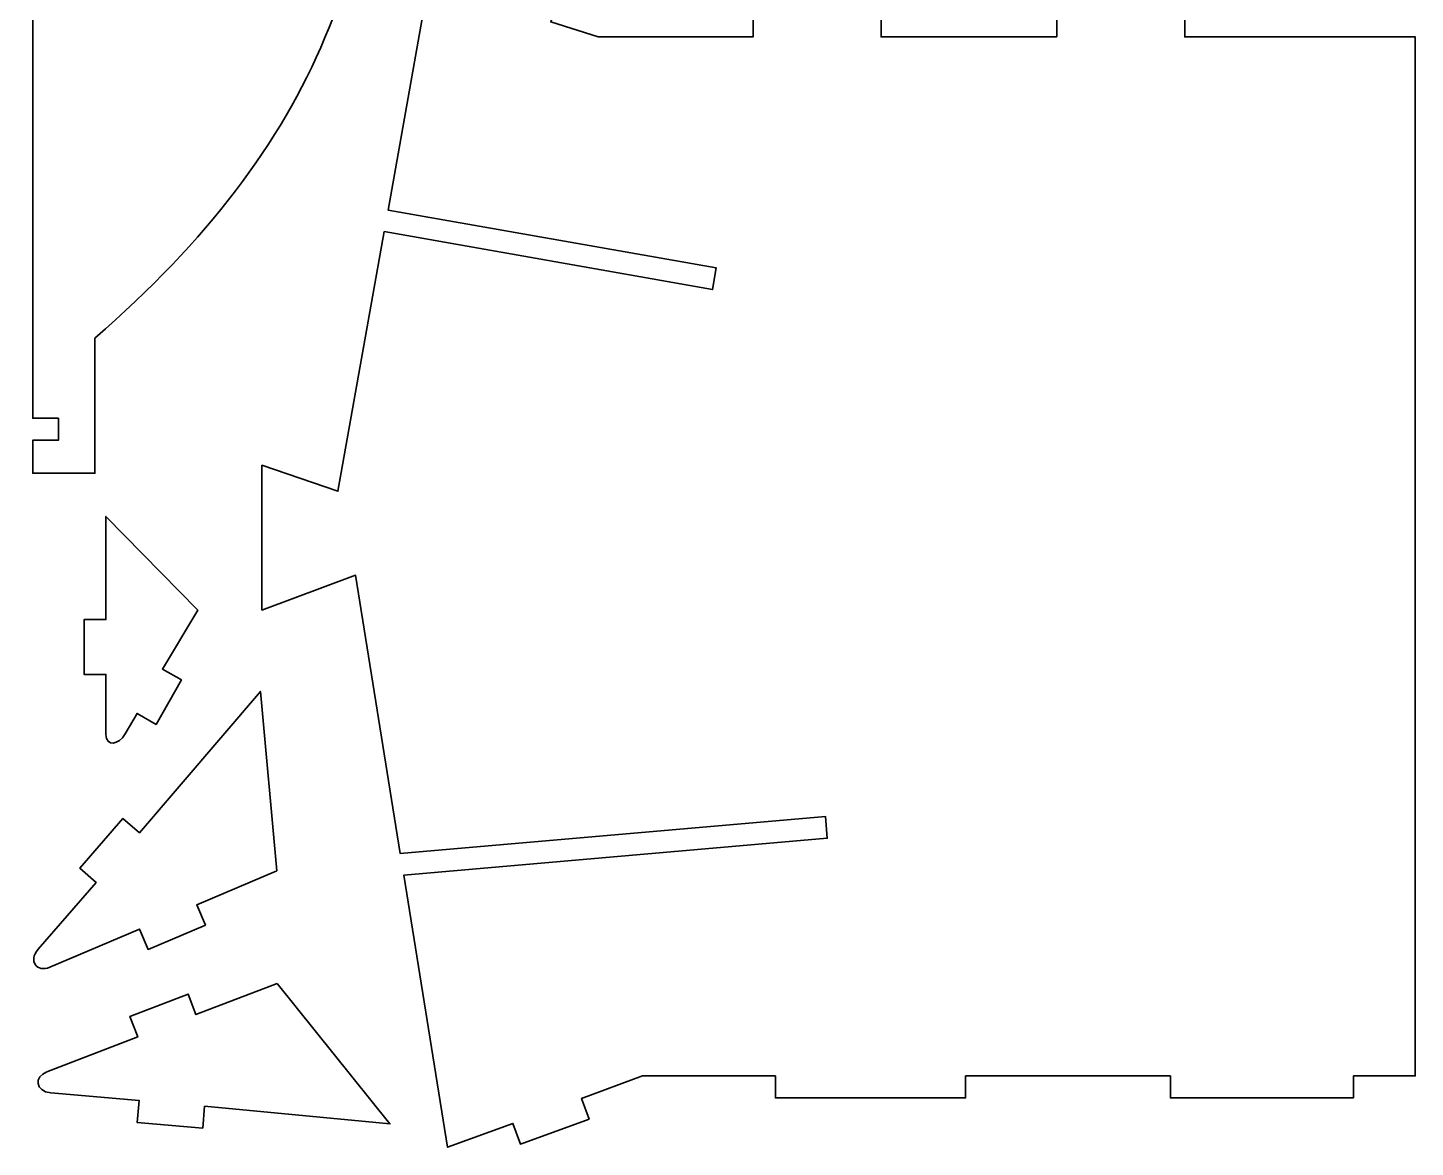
# Model space of a CAD drawing. Header units: centimetres. Extents: x 8 to 90.7, y -5.2 to 60.8.
# Drawn here: x 71.42 to 90.39, y 28.8 to 44.1 of the extents above; entities that cross this region are included whole.
import ezdxf

# ---------------------------------------------------------------- set-up
doc = ezdxf.new("R2010")
doc.units = ezdxf.units.CM
doc.header["$MEASUREMENT"] = 0
doc.layers.add('layer 1', color=7, linetype='Continuous')

msp = doc.modelspace()

# ---------------------------------------------------------------- linework, layer by layer
at = {"layer": 'layer 1', "color": 250, "lineweight": 35}
for points, knots in [([(71.49227, 60.01437), (71.49227, 60.01437), (73.34234, 60.01437), (73.34234, 60.01437), (73.34234, 60.01437), (73.34234, 60.01437), (73.34234, 57.58966), (73.34234, 57.58966), (73.34234, 57.58966), (75.02993, 55.19297), (76.32411, 52.50475), (76.32411, 48.89642), (76.32411, 48.89642), (76.32411, 45.11679), (75.41742, 42.54294), (72.34225, 39.8595), (72.34225, 39.8595), (72.34225, 39.8595), (72.34226, 38.01439), (72.34226, 38.01439), (72.34226, 38.01439), (72.34226, 38.01439), (71.49227, 38.01439), (71.49227, 38.01439), (71.49227, 38.01439), (71.49227, 38.01439), (71.49227, 38.46437), (71.49227, 38.46437), (71.49227, 38.46437), (71.49227, 38.46437), (71.84227, 38.46437), (71.84227, 38.46437), (71.84227, 38.46437), (71.84227, 38.46437), (71.84227, 38.76437), (71.84227, 38.76437), (71.84227, 38.76437), (71.84227, 38.76437), (71.49227, 38.76437), (71.49227, 38.76437), (71.49227, 38.76437), (71.49227, 38.76437), (71.49227, 59.26439), (71.49227, 59.26439), (71.49227, 59.26439), (71.49227, 59.26439), (72.14227, 59.26439), (72.14227, 59.26439), (72.14227, 59.26439), (72.14227, 59.26439), (72.14227, 59.56439), (72.14227, 59.56439), (72.14227, 59.56439), (72.14227, 59.56439), (71.49227, 59.56439), (71.49227, 59.56439), (71.49227, 59.56439), (71.49227, 59.56439), (71.49227, 60.01437), (71.49227, 60.01437)], [0, 0, 0, 0, 0.0625, 0.0625, 0.0625, 0.0625, 0.125, 0.125, 0.125, 0.125, 0.1875, 0.1875, 0.1875, 0.1875, 0.25, 0.25, 0.25, 0.25, 0.3125, 0.3125, 0.3125, 0.3125, 0.375, 0.375, 0.375, 0.375, 0.4375, 0.4375, 0.4375, 0.4375, 0.5, 0.5, 0.5, 0.5, 0.5625, 0.5625, 0.5625, 0.5625, 0.625, 0.625, 0.625, 0.625, 0.6875, 0.6875, 0.6875, 0.6875, 0.75, 0.75, 0.75, 0.75, 0.8125, 0.8125, 0.8125, 0.8125, 0.875, 0.875, 0.875, 0.875, 1, 1, 1, 1]), ([(85.48775, 43.97704), (85.48775, 43.97704), (85.48775, 44.27704), (85.48775, 44.27704), (85.48775, 44.27704), (85.48775, 44.27704), (87.23781, 44.27704), (87.23781, 44.27704), (87.23781, 44.27704), (87.23781, 44.27704), (87.23781, 43.97704), (87.23781, 43.97704), (87.23781, 43.97704), (87.23781, 43.97704), (90.38773, 43.97704), (90.38773, 43.97704), (90.38773, 43.97704), (90.38773, 43.97704), (90.38773, 29.77706), (90.38773, 29.77706), (90.38773, 29.77706), (90.38773, 29.77706), (89.54214, 29.77706), (89.54214, 29.77706), (89.54214, 29.77706), (89.54214, 29.77706), (89.54214, 29.47706), (89.54214, 29.47706), (89.54214, 29.47706), (89.54214, 29.47706), (87.04207, 29.47706), (87.04207, 29.47706), (87.04207, 29.47706), (87.04207, 29.47706), (87.04207, 29.77706), (87.04207, 29.77706), (87.04207, 29.77706), (87.04207, 29.77706), (84.24204, 29.77706), (84.24204, 29.77706), (84.24204, 29.77706), (84.24204, 29.77706), (84.24204, 29.47706), (84.24204, 29.47706), (84.24204, 29.47706), (84.24204, 29.47706), (81.64203, 29.47706), (81.64203, 29.47706), (81.64203, 29.47706), (81.64203, 29.47706), (81.64203, 29.77706), (81.64203, 29.77706), (81.64203, 29.77706), (81.64203, 29.77706), (79.82466, 29.77706), (79.82466, 29.77706), (79.82466, 29.77706), (79.82466, 29.77706), (78.99352, 29.46896), (78.99352, 29.46896), (78.99352, 29.46896), (78.99352, 29.46896), (79.09608, 29.18706), (79.09608, 29.18706), (79.09608, 29.18706), (79.09608, 29.18706), (78.15644, 28.84503), (78.15644, 28.84503), (78.15644, 28.84503), (78.15644, 28.84503), (78.0538, 29.12697), (78.0538, 29.12697), (78.0538, 29.12697), (78.0538, 29.12697), (77.16107, 28.80201), (77.16107, 28.80201), (77.16107, 28.80201), (77.16107, 28.80201), (76.56362, 32.51899), (76.56362, 32.51899), (76.56362, 32.51899), (76.56362, 32.51899), (82.35172, 33.02536), (82.35172, 33.02536), (82.35172, 33.02536), (82.35172, 33.02536), (82.32561, 33.32424), (82.32561, 33.32424), (82.32561, 33.32424), (82.32561, 33.32424), (76.51583, 32.81597), (76.51583, 32.81597), (76.51583, 32.81597), (76.51583, 32.81597), (75.90433, 36.62021), (75.90433, 36.62021), (75.90433, 36.62021), (75.90433, 36.62021), (74.62496, 36.14341), (74.62496, 36.14341), (74.62496, 36.14341), (74.62496, 36.14341), (74.62496, 38.12226), (74.62496, 38.12226), (74.62496, 38.12226), (74.62496, 38.12226), (75.66311, 37.76758), (75.66311, 37.76758), (75.66311, 37.76758), (75.66311, 37.76758), (76.29557, 41.31544), (76.29557, 41.31544), (76.29557, 41.31544), (76.29557, 41.31544), (80.78264, 40.52423), (80.78264, 40.52423), (80.78264, 40.52423), (80.78264, 40.52423), (80.83471, 40.81971), (80.83471, 40.81971), (80.83471, 40.81971), (80.83471, 40.81971), (76.34819, 41.6108), (76.34819, 41.6108), (76.34819, 41.6108), (76.34819, 41.6108), (76.89763, 44.69269), (76.89763, 44.69269), (76.89763, 44.69269), (76.89763, 44.69269), (77.61486, 44.47338), (77.61486, 44.47338), (77.61486, 44.47338), (77.61486, 44.47338), (77.70257, 44.76028), (77.70257, 44.76028), (77.70257, 44.76028), (77.70257, 44.76028), (78.65888, 44.4679), (78.65888, 44.4679), (78.65888, 44.4679), (78.65888, 44.4679), (78.57117, 44.181), (78.57117, 44.181), (78.57117, 44.181), (78.57117, 44.181), (79.2195, 43.97704), (79.2195, 43.97704), (79.2195, 43.97704), (79.2195, 43.97704), (81.33763, 43.97704), (81.33763, 43.97704), (81.33763, 43.97704), (81.33763, 43.97704), (81.33763, 44.27704), (81.33763, 44.27704), (81.33763, 44.27704), (81.33763, 44.27704), (83.08769, 44.27704), (83.08769, 44.27704), (83.08769, 44.27704), (83.08769, 44.27704), (83.08769, 43.97704), (83.08769, 43.97704), (83.08769, 43.97704), (83.08769, 43.97704), (85.48775, 43.97704), (85.48775, 43.97704)], [0, 0, 0, 0, 0.02325581, 0.02325581, 0.02325581, 0.02325581, 0.04651163, 0.04651163, 0.04651163, 0.04651163, 0.06976744, 0.06976744, 0.06976744, 0.06976744, 0.09302326, 0.09302326, 0.09302326, 0.09302326, 0.11627907, 0.11627907, 0.11627907, 0.11627907, 0.13953488, 0.13953488, 0.13953488, 0.13953488, 0.1627907, 0.1627907, 0.1627907, 0.1627907, 0.18604651, 0.18604651, 0.18604651, 0.18604651, 0.20930233, 0.20930233, 0.20930233, 0.20930233, 0.23255814, 0.23255814, 0.23255814, 0.23255814, 0.25581395, 0.25581395, 0.25581395, 0.25581395, 0.27906977, 0.27906977, 0.27906977, 0.27906977, 0.30232558, 0.30232558, 0.30232558, 0.30232558, 0.3255814, 0.3255814, 0.3255814, 0.3255814, 0.34883721, 0.34883721, 0.34883721, 0.34883721, 0.37209302, 0.37209302, 0.37209302, 0.37209302, 0.39534884, 0.39534884, 0.39534884, 0.39534884, 0.41860465, 0.41860465, 0.41860465, 0.41860465, 0.44186047, 0.44186047, 0.44186047, 0.44186047, 0.46511628, 0.46511628, 0.46511628, 0.46511628, 0.48837209, 0.48837209, 0.48837209, 0.48837209, 0.51162791, 0.51162791, 0.51162791, 0.51162791, 0.53488372, 0.53488372, 0.53488372, 0.53488372, 0.55813953, 0.55813953, 0.55813953, 0.55813953, 0.58139535, 0.58139535, 0.58139535, 0.58139535, 0.60465116, 0.60465116, 0.60465116, 0.60465116, 0.62790698, 0.62790698, 0.62790698, 0.62790698, 0.65116279, 0.65116279, 0.65116279, 0.65116279, 0.6744186, 0.6744186, 0.6744186, 0.6744186, 0.69767442, 0.69767442, 0.69767442, 0.69767442, 0.72093023, 0.72093023, 0.72093023, 0.72093023, 0.74418605, 0.74418605, 0.74418605, 0.74418605, 0.76744186, 0.76744186, 0.76744186, 0.76744186, 0.79069767, 0.79069767, 0.79069767, 0.79069767, 0.81395349, 0.81395349, 0.81395349, 0.81395349, 0.8372093, 0.8372093, 0.8372093, 0.8372093, 0.86046512, 0.86046512, 0.86046512, 0.86046512, 0.88372093, 0.88372093, 0.88372093, 0.88372093, 0.90697674, 0.90697674, 0.90697674, 0.90697674, 0.93023256, 0.93023256, 0.93023256, 0.93023256, 0.95348837, 0.95348837, 0.95348837, 0.95348837, 1, 1, 1, 1]), ([(72.49303, 34.44331), (72.49303, 34.44331), (72.49303, 35.26349), (72.49303, 35.26349), (72.49303, 35.26349), (72.49303, 35.26349), (72.19299, 35.26349), (72.19299, 35.26349), (72.19299, 35.26349), (72.19299, 35.26349), (72.19299, 36.01351), (72.19299, 36.01351), (72.19299, 36.01351), (72.19299, 36.01351), (72.49299, 36.01351), (72.49299, 36.01351), (72.49299, 36.01351), (72.49299, 36.01351), (72.49299, 37.42281), (72.49299, 37.42281), (72.49299, 37.42281), (72.49299, 37.42281), (73.74668, 36.14345), (73.74668, 36.14345), (73.74668, 36.14345), (73.74668, 36.14345), (73.26479, 35.33783), (73.26479, 35.33783), (73.26479, 35.33783), (73.26479, 35.33783), (73.52451, 35.18785), (73.52451, 35.18785), (73.52451, 35.18785), (73.52451, 35.18785), (73.17684, 34.58039), (73.17684, 34.58039), (73.17684, 34.58039), (73.17684, 34.58039), (72.91705, 34.73037), (72.91705, 34.73037), (72.91705, 34.73037), (72.91705, 34.73037), (72.75552, 34.45066), (72.75552, 34.45066), (72.75552, 34.45066), (72.66746, 34.29814), (72.49303, 34.27232), (72.49303, 34.44331)], [0, 0, 0, 0, 0.07692308, 0.07692308, 0.07692308, 0.07692308, 0.15384615, 0.15384615, 0.15384615, 0.15384615, 0.23076923, 0.23076923, 0.23076923, 0.23076923, 0.30769231, 0.30769231, 0.30769231, 0.30769231, 0.38461538, 0.38461538, 0.38461538, 0.38461538, 0.46153846, 0.46153846, 0.46153846, 0.46153846, 0.53846154, 0.53846154, 0.53846154, 0.53846154, 0.61538462, 0.61538462, 0.61538462, 0.61538462, 0.69230769, 0.69230769, 0.69230769, 0.69230769, 0.76923077, 0.76923077, 0.76923077, 0.76923077, 0.84615385, 0.84615385, 0.84615385, 0.84615385, 1, 1, 1, 1]), ([(74.82943, 32.58086), (74.82943, 32.58086), (74.60425, 35.03263), (74.60425, 35.03263), (74.60425, 35.03263), (74.60425, 35.03263), (72.95023, 33.09918), (72.95023, 33.09918), (72.95023, 33.09918), (72.95023, 33.09918), (72.72381, 33.29603), (72.72381, 33.29603), (72.72381, 33.29603), (72.72381, 33.29603), (72.13334, 32.61678), (72.13334, 32.61678), (72.13334, 32.61678), (72.13334, 32.61678), (72.35976, 32.41996), (72.35976, 32.41996), (72.35976, 32.41996), (72.35976, 32.41996), (71.56668, 31.50763), (71.56668, 31.50763), (71.56668, 31.50763), (71.42361, 31.34304), (71.55302, 31.18885), (71.7263, 31.26241), (71.7263, 31.26241), (71.7263, 31.26241), (72.95221, 31.78278), (72.95221, 31.78278), (72.95221, 31.78278), (72.95221, 31.78278), (73.06937, 31.5066), (73.06937, 31.5066), (73.06937, 31.5066), (73.06937, 31.5066), (73.85185, 31.83874), (73.85185, 31.83874), (73.85185, 31.83874), (73.85185, 31.83874), (73.73461, 32.11489), (73.73461, 32.11489), (73.73461, 32.11489), (73.73461, 32.11489), (74.82943, 32.58086), (74.82943, 32.58086)], [0, 0, 0, 0, 0.07692308, 0.07692308, 0.07692308, 0.07692308, 0.15384615, 0.15384615, 0.15384615, 0.15384615, 0.23076923, 0.23076923, 0.23076923, 0.23076923, 0.30769231, 0.30769231, 0.30769231, 0.30769231, 0.38461538, 0.38461538, 0.38461538, 0.38461538, 0.46153846, 0.46153846, 0.46153846, 0.46153846, 0.53846154, 0.53846154, 0.53846154, 0.53846154, 0.61538462, 0.61538462, 0.61538462, 0.61538462, 0.69230769, 0.69230769, 0.69230769, 0.69230769, 0.76923077, 0.76923077, 0.76923077, 0.76923077, 0.84615385, 0.84615385, 0.84615385, 0.84615385, 1, 1, 1, 1]), ([(74.833, 31.04094), (74.833, 31.04094), (76.37407, 29.12082), (76.37407, 29.12082), (76.37407, 29.12082), (76.37407, 29.12082), (73.84121, 29.36268), (73.84121, 29.36268), (73.84121, 29.36268), (73.84121, 29.36268), (73.8151, 29.06383), (73.8151, 29.06383), (73.8151, 29.06383), (73.8151, 29.06383), (72.91848, 29.14225), (72.91848, 29.14225), (72.91848, 29.14225), (72.91848, 29.14225), (72.94467, 29.4411), (72.94467, 29.4411), (72.94467, 29.4411), (72.94467, 29.4411), (71.7404, 29.54647), (71.7404, 29.54647), (71.7404, 29.54647), (71.52319, 29.56548), (71.50914, 29.76627), (71.68491, 29.83374), (71.68491, 29.83374), (71.68491, 29.83374), (72.92816, 30.31101), (72.92816, 30.31101), (72.92816, 30.31101), (72.92816, 30.31101), (72.82069, 30.59109), (72.82069, 30.59109), (72.82069, 30.59109), (72.82069, 30.59109), (73.6142, 30.89569), (73.6142, 30.89569), (73.6142, 30.89569), (73.6142, 30.89569), (73.72175, 30.61561), (73.72175, 30.61561), (73.72175, 30.61561), (73.72175, 30.61561), (74.833, 31.04094), (74.833, 31.04094)], [0, 0, 0, 0, 0.07692308, 0.07692308, 0.07692308, 0.07692308, 0.15384615, 0.15384615, 0.15384615, 0.15384615, 0.23076923, 0.23076923, 0.23076923, 0.23076923, 0.30769231, 0.30769231, 0.30769231, 0.30769231, 0.38461538, 0.38461538, 0.38461538, 0.38461538, 0.46153846, 0.46153846, 0.46153846, 0.46153846, 0.53846154, 0.53846154, 0.53846154, 0.53846154, 0.61538462, 0.61538462, 0.61538462, 0.61538462, 0.69230769, 0.69230769, 0.69230769, 0.69230769, 0.76923077, 0.76923077, 0.76923077, 0.76923077, 0.84615385, 0.84615385, 0.84615385, 0.84615385, 1, 1, 1, 1])]:
    msp.add_open_spline(points, degree=3, knots=knots, dxfattribs=at)

doc.saveas('drawing.dxf')
